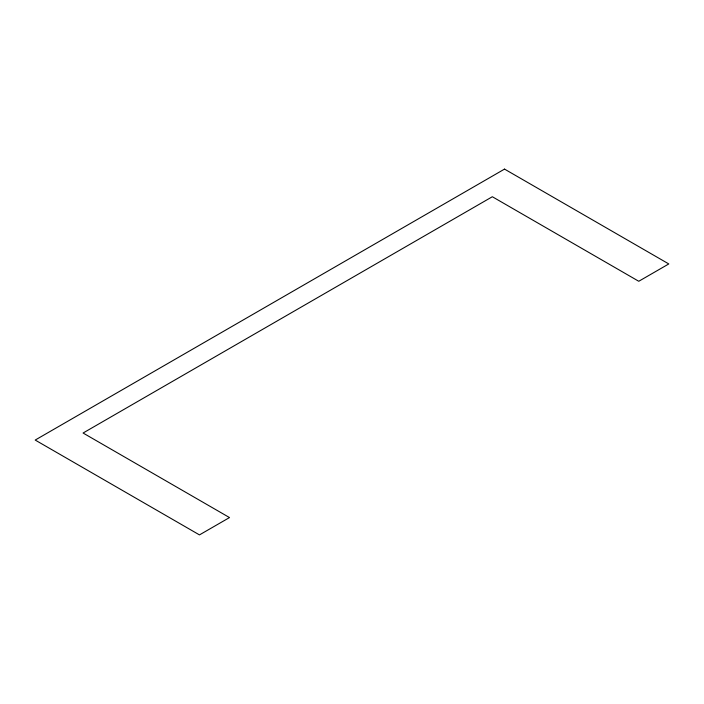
<?xml version="1.0" encoding="UTF-8"?>
<svg xmlns="http://www.w3.org/2000/svg" width="704" height="704" viewBox="0 0 704 704"><rect width="100%" height="100%" fill="white"/><g stroke="black" fill="none" stroke-linecap="round" stroke-linejoin="round"><path stroke-width="1.06" d="M504.53 169.101L35.2 440.062L199.47 534.899L229.504 517.563L83.072 433.022L492.334 196.733L638.766 281.274L668.8 263.938L504.53 169.101"/></g></svg>
